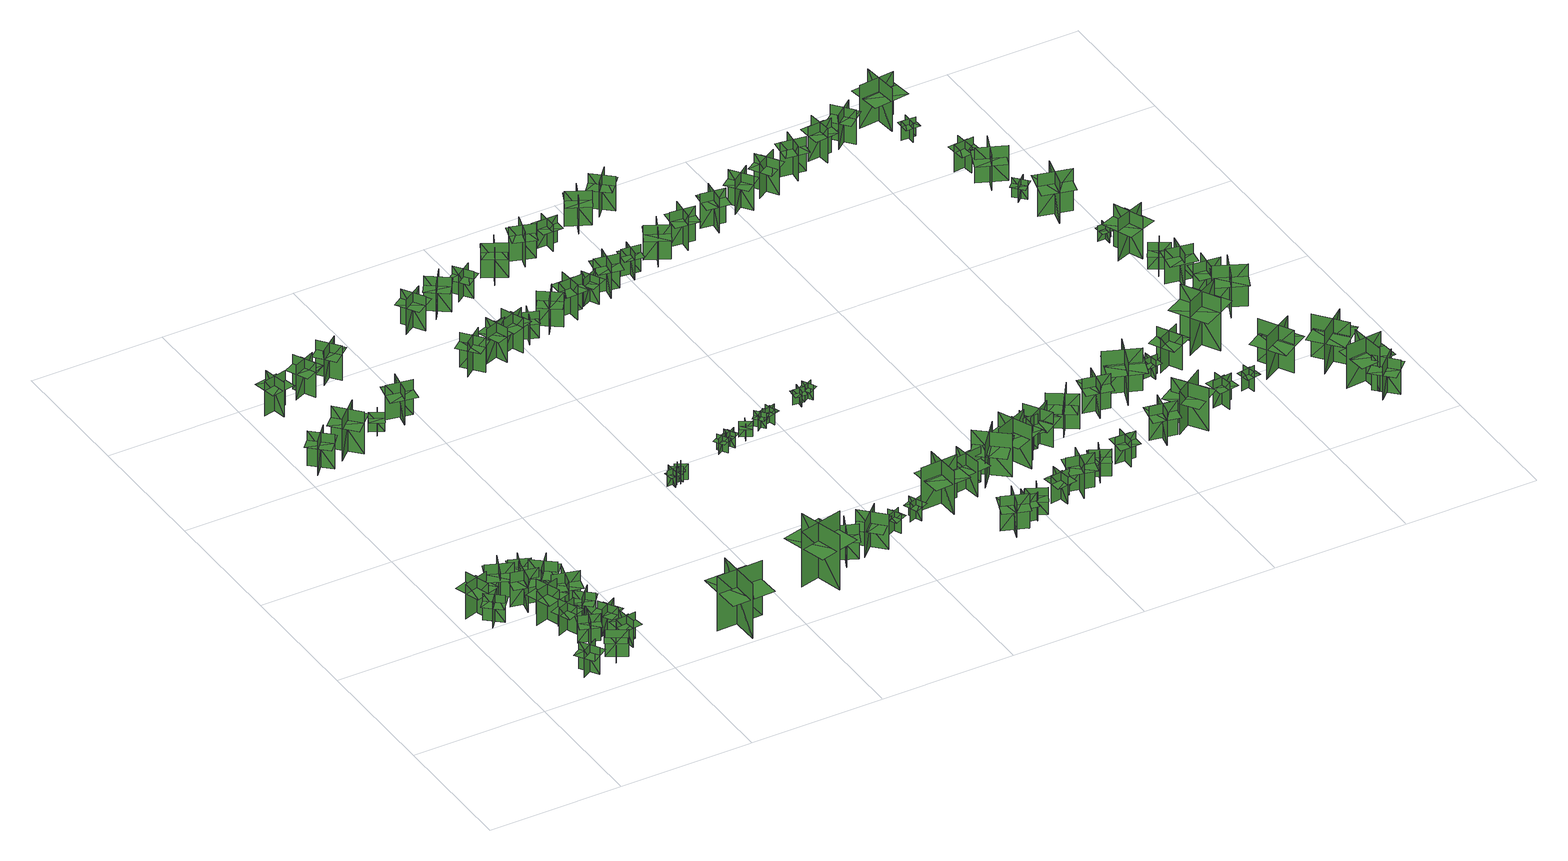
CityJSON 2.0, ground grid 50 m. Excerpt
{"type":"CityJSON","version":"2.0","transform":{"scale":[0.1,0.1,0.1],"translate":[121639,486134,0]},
"CityObjects":{
"tree1":{"type":"SolitaryVegetationObject","geometry":[{"type":"MultiSurface","lod":"1","boundaries":[[[0,1,2]],[[0,2,3]],[[4,5,6]],[[4,6,7]],[[8,9,10]],[[8,10,11]],[[8,11,12]],[[8,12,13]]]}]},
"tree2":{"type":"SolitaryVegetationObject","geometry":[{"type":"MultiSurface","lod":"1","boundaries":[[[14,15,16]],[[14,16,17]],[[18,19,20]],[[18,20,21]],[[22,23,24]],[[22,24,25]],[[22,25,26]],[[22,26,27]]]}]},
"tree3":{"type":"SolitaryVegetationObject","geometry":[{"type":"MultiSurface","lod":"1","boundaries":[[[28,29,30]],[[28,30,31]],[[32,33,34]],[[32,34,35]],[[36,37,38]],[[36,38,39]],[[36,39,40]],[[36,40,41]]]}]},
"tree4":{"type":"SolitaryVegetationObject","geometry":[{"type":"MultiSurface","lod":"1","boundaries":[[[42,43,44]],[[42,44,45]],[[46,47,48]],[[46,48,49]],[[50,51,52]],[[50,52,53]],[[50,53,54]],[[50,54,55]]]}]},
"tree5":{"type":"SolitaryVegetationObject","geometry":[{"type":"MultiSurface","lod":"1","boundaries":[[[56,57,58]],[[56,58,59]],[[60,61,62]],[[60,62,63]],[[64,65,66]],[[64,66,67]],[[64,67,68]],[[64,68,69]]]}]},
"tree6":{"type":"SolitaryVegetationObject","geometry":[{"type":"MultiSurface","lod":"1","boundaries":[[[70,71,72]],[[70,72,73]],[[74,75,76]],[[74,76,77]],[[78,79,80]],[[78,80,81]],[[78,81,82]],[[78,82,83]]]}]},
"tree7":{"type":"SolitaryVegetationObject","geometry":[{"type":"MultiSurface","lod":"1","boundaries":[[[84,85,86]],[[84,86,87]],[[88,89,90]],[[88,90,91]],[[92,93,94]],[[92,94,95]],[[92,95,96]],[[92,96,97]]]}]},
"tree8":{"type":"SolitaryVegetationObject","geometry":[{"type":"MultiSurface","lod":"1","boundaries":[[[98,99,100]],[[98,100,101]],[[102,103,104]],[[102,104,105]],[[106,107,108]],[[106,108,109]],[[106,109,110]],[[106,110,111]]]}]},
"tree9":{"type":"SolitaryVegetationObject","geometry":[{"type":"MultiSurface","lod":"1","boundaries":[[[112,113,114]],[[112,114,115]],[[116,117,118]],[[116,118,119]],[[120,121,122]],[[120,122,123]],[[120,123,124]],[[120,124,125]]]}]},
"tree10":{"type":"SolitaryVegetationObject","geometry":[{"type":"MultiSurface","lod":"1","boundaries":[[[126,127,128]],[[126,128,129]],[[130,131,132]],[[130,132,133]],[[134,135,136]],[[134,136,137]],[[134,137,138]],[[134,138,139]]]}]},
"tree11":{"type":"SolitaryVegetationObject","geometry":[{"type":"MultiSurface","lod":"1","boundaries":[[[140,141,142]],[[140,142,143]],[[144,145,146]],[[144,146,147]],[[148,149,150]],[[148,150,151]],[[148,151,152]],[[148,152,153]]]}]},
"tree12":{"type":"SolitaryVegetationObject","geometry":[{"type":"MultiSurface","lod":"1","boundaries":[[[154,155,156]],[[154,156,157]],[[158,159,160]],[[158,160,161]],[[162,163,164]],[[162,164,165]],[[162,165,166]],[[162,166,167]]]}]},
"tree13":{"type":"SolitaryVegetationObject","geometry":[{"type":"MultiSurface","lod":"1","boundaries":[[[168,169,170]],[[168,170,171]],[[172,173,174]],[[172,174,175]],[[176,177,178]],[[176,178,179]],[[176,179,180]],[[176,180,181]]]}]},
"tree14":{"type":"SolitaryVegetationObject","geometry":[{"type":"MultiSurface","lod":"1","boundaries":[[[182,183,184]],[[182,184,185]],[[186,187,188]],[[186,188,189]],[[190,191,192]],[[190,192,193]],[[190,193,194]],[[190,194,195]]]}]},
"tree15":{"type":"SolitaryVegetationObject","geometry":[{"type":"MultiSurface","lod":"1","boundaries":[[[196,197,198]],[[196,198,199]],[[200,201,202]],[[200,202,203]],[[204,205,206]],[[204,206,207]],[[204,207,208]],[[204,208,209]]]}]},
"tree16":{"type":"SolitaryVegetationObject","geometry":[{"type":"MultiSurface","lod":"1","boundaries":[[[210,211,212]],[[210,212,213]],[[214,215,216]],[[214,216,217]],[[218,219,220]],[[218,220,221]],[[218,221,222]],[[218,222,223]]]}]},
"tree17":{"type":"SolitaryVegetationObject","geometry":[{"type":"MultiSurface","lod":"1","boundaries":[[[224,225,226]],[[224,226,227]],[[228,229,230]],[[228,230,231]],[[232,233,234]],[[232,234,235]],[[232,235,236]],[[232,236,237]]]}]},
"tree18":{"type":"SolitaryVegetationObject","geometry":[{"type":"MultiSurface","lod":"1","boundaries":[[[238,239,240]],[[238,240,241]],[[242,243,244]],[[242,244,245]],[[246,247,248]],[[246,248,249]],[[246,249,250]],[[246,250,251]]]}]},
"tree19":{"type":"SolitaryVegetationObject","geometry":[{"type":"MultiSurface","lod":"1","boundaries":[[[252,253,254]],[[252,254,255]],[[256,257,258]],[[256,258,259]],[[260,261,262]],[[260,262,263]],[[260,263,264]],[[260,264,265]]]}]},
"tree20":{"type":"SolitaryVegetationObject","geometry":[{"type":"MultiSurface","lod":"1","boundaries":[[[266,267,268]],[[266,268,269]],[[270,271,272]],[[270,272,273]],[[274,275,276]],[[274,276,277]],[[274,277,278]],[[274,278,279]]]}]},
"tree21":{"type":"SolitaryVegetationObject","geometry":[{"type":"MultiSurface","lod":"1","boundaries":[[[280,281,282]],[[280,282,283]],[[284,285,286]],[[284,286,287]],[[288,289,290]],[[288,290,291]],[[288,291,292]],[[288,292,293]]]}]},
"tree22":{"type":"SolitaryVegetationObject","geometry":[{"type":"MultiSurface","lod":"1","boundaries":[[[294,295,296]],[[294,296,297]],[[298,299,300]],[[298,300,301]],[[302,303,304]],[[302,304,305]],[[302,305,306]],[[302,306,307]]]}]},
"tree23":{"type":"SolitaryVegetationObject","geometry":[{"type":"MultiSurface","lod":"1","boundaries":[[[308,309,310]],[[308,310,311]],[[312,313,314]],[[312,314,315]],[[316,317,318]],[[316,318,319]],[[316,319,320]],[[316,320,321]]]}]},
"tree24":{"type":"SolitaryVegetationObject","geometry":[{"type":"MultiSurface","lod":"1","boundaries":[[[322,323,324]],[[322,324,325]],[[326,327,328]],[[326,328,329]],[[330,331,332]],[[330,332,333]],[[330,333,334]],[[330,334,335]]]}]},
"tree25":{"type":"SolitaryVegetationObject","geometry":[{"type":"MultiSurface","lod":"1","boundaries":[[[336,337,338]],[[336,338,339]],[[340,341,342]],[[340,342,343]],[[344,345,346]],[[344,346,347]],[[344,347,348]],[[344,348,349]]]}]},
"tree26":{"type":"SolitaryVegetationObject","geometry":[{"type":"MultiSurface","lod":"1","boundaries":[[[350,351,352]],[[350,352,353]],[[354,355,356]],[[354,356,357]],[[358,359,360]],[[358,360,361]],[[358,361,362]],[[358,362,363]]]}]},
"tree27":{"type":"SolitaryVegetationObject","geometry":[{"type":"MultiSurface","lod":"1","boundaries":[[[364,365,366]],[[364,366,367]],[[368,369,370]],[[368,370,371]],[[372,373,374]],[[372,374,375]],[[372,375,376]],[[372,376,377]]]}]},
"tree28":{"type":"SolitaryVegetationObject","geometry":[{"type":"MultiSurface","lod":"1","boundaries":[[[378,379,380]],[[378,380,381]],[[382,383,384]],[[382,384,385]],[[386,387,388]],[[386,388,389]],[[386,389,390]],[[386,390,391]]]}]},
"tree29":{"type":"SolitaryVegetationObject","geometry":[{"type":"MultiSurface","lod":"1","boundaries":[[[392,393,394]],[[392,394,395]],[[396,397,398]],[[396,398,399]],[[400,401,402]],[[400,402,403]],[[400,403,404]],[[400,404,405]]]}]},
"tree30":{"type":"SolitaryVegetationObject","geometry":[{"type":"MultiSurface","lod":"1","boundaries":[[[406,407,408]],[[406,408,409]],[[410,411,412]],[[410,412,413]],[[414,415,416]],[[414,416,417]],[[414,417,418]],[[414,418,419]]]}]},
"tree31":{"type":"SolitaryVegetationObject","geometry":[{"type":"MultiSurface","lod":"1","boundaries":[[[420,421,422]],[[420,422,423]],[[424,425,426]],[[424,426,427]],[[428,429,430]],[[428,430,431]],[[428,431,432]],[[428,432,433]]]}]},
"tree32":{"type":"SolitaryVegetationObject","geometry":[{"type":"MultiSurface","lod":"1","boundaries":[[[434,435,436]],[[434,436,437]],[[438,439,440]],[[438,440,441]],[[442,443,444]],[[442,444,445]],[[442,445,446]],[[442,446,447]]]}]},
"tree33":{"type":"SolitaryVegetationObject","geometry":[{"type":"MultiSurface","lod":"1","boundaries":[[[448,449,450]],[[448,450,451]],[[452,453,454]],[[452,454,455]],[[456,457,458]],[[456,458,459]],[[456,459,460]],[[456,460,461]]]}]},
"tree34":{"type":"SolitaryVegetationObject","geometry":[{"type":"MultiSurface","lod":"1","boundaries":[[[462,463,464]],[[462,464,465]],[[466,467,468]],[[466,468,469]],[[470,471,472]],[[470,472,473]],[[470,473,474]],[[470,474,475]]]}]},
"tree35":{"type":"SolitaryVegetationObject","geometry":[{"type":"MultiSurface","lod":"1","boundaries":[[[476,477,478]],[[476,478,479]],[[480,481,482]],[[480,482,483]],[[484,485,486]],[[484,486,487]],[[484,487,488]],[[484,488,489]]]}]},
"tree36":{"type":"SolitaryVegetationObject","geometry":[{"type":"MultiSurface","lod":"1","boundaries":[[[490,491,492]],[[490,492,493]],[[494,495,496]],[[494,496,497]],[[498,499,500]],[[498,500,501]],[[498,501,502]],[[498,502,503]]]}]},
"tree37":{"type":"SolitaryVegetationObject","geometry":[{"type":"MultiSurface","lod":"1","boundaries":[[[504,505,506]],[[504,506,507]],[[508,509,510]],[[508,510,511]],[[512,513,514]],[[512,514,515]],[[512,515,516]],[[512,516,517]]]}]},
"tree38":{"type":"SolitaryVegetationObject","geometry":[{"type":"MultiSurface","lod":"1","boundaries":[[[518,519,520]],[[518,520,521]],[[522,523,524]],[[522,524,525]],[[526,527,528]],[[526,528,529]],[[526,529,530]],[[526,530,531]]]}]},
"tree39":{"type":"SolitaryVegetationObject","geometry":[{"type":"MultiSurface","lod":"1","boundaries":[[[532,533,534]],[[532,534,535]],[[536,537,538]],[[536,538,539]],[[540,541,542]],[[540,542,543]],[[540,543,544]],[[540,544,545]]]}]},
"tree40":{"type":"SolitaryVegetationObject","geometry":[{"type":"MultiSurface","lod":"1","boundaries":[[[546,547,548]],[[546,548,549]],[[550,551,552]],[[550,552,553]],[[554,555,556]],[[554,556,557]],[[554,557,558]],[[554,558,559]]]}]},
"tree41":{"type":"SolitaryVegetationObject","geometry":[{"type":"MultiSurface","lod":"1","boundaries":[[[560,561,562]],[[560,562,563]],[[564,565,566]],[[564,566,567]],[[568,569,570]],[[568,570,571]],[[568,571,572]],[[568,572,573]]]}]},
"tree42":{"type":"SolitaryVegetationObject","geometry":[{"type":"MultiSurface","lod":"1","boundaries":[[[574,575,576]],[[574,576,577]],[[578,579,580]],[[578,580,581]],[[582,583,584]],[[582,584,585]],[[582,585,586]],[[582,586,587]]]}]},
"tree43":{"type":"SolitaryVegetationObject","geometry":[{"type":"MultiSurface","lod":"1","boundaries":[[[588,589,590]],[[588,590,591]],[[592,593,594]],[[592,594,595]],[[596,597,598]],[[596,598,599]],[[596,599,600]],[[596,600,601]]]}]},
"tree44":{"type":"SolitaryVegetationObject","geometry":[{"type":"MultiSurface","lod":"1","boundaries":[[[602,603,604]],[[602,604,605]],[[606,607,608]],[[606,608,609]],[[610,611,612]],[[610,612,613]],[[610,613,614]],[[610,614,615]]]}]},
"tree45":{"type":"SolitaryVegetationObject","geometry":[{"type":"MultiSurface","lod":"1","boundaries":[[[616,617,618]],[[616,618,619]],[[620,621,622]],[[620,622,623]],[[624,625,626]],[[624,626,627]],[[624,627,628]],[[624,628,629]]]}]},
"tree46":{"type":"SolitaryVegetationObject","geometry":[{"type":"MultiSurface","lod":"1","boundaries":[[[630,631,632]],[[630,632,633]],[[634,635,636]],[[634,636,637]],[[638,639,640]],[[638,640,641]],[[638,641,642]],[[638,642,643]]]}]},
"tree47":{"type":"SolitaryVegetationObject","geometry":[{"type":"MultiSurface","lod":"1","boundaries":[[[644,645,646]],[[644,646,647]],[[648,649,650]],[[648,650,651]],[[652,653,654]],[[652,654,655]],[[652,655,656]],[[652,656,657]]]}]},
"tree48":{"type":"SolitaryVegetationObject","geometry":[{"type":"MultiSurface","lod":"1","boundaries":[[[658,659,660]],[[658,660,661]],[[662,663,664]],[[662,664,665]],[[666,667,668]],[[666,668,669]],[[666,669,670]],[[666,670,671]]]}]},
"tree49":{"type":"SolitaryVegetationObject","geometry":[{"type":"MultiSurface","lod":"1","boundaries":[[[672,673,674]],[[672,674,675]],[[676,677,678]],[[676,678,679]],[[680,681,682]],[[680,682,683]],[[680,683,684]],[[680,684,685]]]}]},
"tree50":{"type":"SolitaryVegetationObject","geometry":[{"type":"MultiSurface","lod":"1","boundaries":[[[686,687,688]],[[686,688,689]],[[690,691,692]],[[690,692,693]],[[694,695,696]],[[694,696,697]],[[694,697,698]],[[694,698,699]]]}]},
"tree51":{"type":"SolitaryVegetationObject","geometry":[{"type":"MultiSurface","lod":"1","boundaries":[[[700,701,702]],[[700,702,703]],[[704,705,706]],[[704,706,707]],[[708,709,710]],[[708,710,711]],[[708,711,712]],[[708,712,713]]]}]},
"tree52":{"type":"SolitaryVegetationObject","geometry":[{"type":"MultiSurface","lod":"1","boundaries":[[[714,715,716]],[[714,716,717]],[[718,719,720]],[[718,720,721]],[[722,723,724]],[[722,724,725]],[[722,725,726]],[[722,726,727]]]}]},
"tree53":{"type":"SolitaryVegetationObject","geometry":[{"type":"MultiSurface","lod":"1","boundaries":[[[728,729,730]],[[728,730,731]],[[732,733,734]],[[732,734,735]],[[736,737,738]],[[736,738,739]],[[736,739,740]],[[736,740,741]]]}]},
"tree54":{"type":"SolitaryVegetationObject","geometry":[{"type":"MultiSurface","lod":"1","boundaries":[[[742,743,744]],[[742,744,745]],[[746,747,748]],[[746,748,749]],[[750,751,752]],[[750,752,753]],[[750,753,754]],[[750,754,755]]]}]},
"tree55":{"type":"SolitaryVegetationObject","geometry":[{"type":"MultiSurface","lod":"1","boundaries":[[[756,757,758]],[[756,758,759]],[[760,761,762]],[[760,762,763]],[[764,765,766]],[[764,766,767]],[[764,767,768]],[[764,768,769]]]}]},
"tree56":{"type":"SolitaryVegetationObject","geometry":[{"type":"MultiSurface","lod":"1","boundaries":[[[770,771,772]],[[770,772,773]],[[774,775,776]],[[774,776,777]],[[778,779,780]],[[778,780,781]],[[778,781,782]],[[778,782,783]]]}]},
"tree57":{"type":"SolitaryVegetationObject","geometry":[{"type":"MultiSurface","lod":"1","boundaries":[[[784,785,786]],[[784,786,787]],[[788,789,790]],[[788,790,791]],[[792,793,794]],[[792,794,795]],[[792,795,796]],[[792,796,797]]]}]},
"tree58":{"type":"SolitaryVegetationObject","geometry":[{"type":"MultiSurface","lod":"1","boundaries":[[[798,799,800]],[[798,800,801]],[[802,803,804]],[[802,804,805]],[[806,807,808]],[[806,808,809]],[[806,809,810]],[[806,810,811]]]}]},
"tree59":{"type":"SolitaryVegetationObject","geometry":[{"type":"MultiSurface","lod":"1","boundaries":[[[812,813,814]],[[812,814,815]],[[816,817,818]],[[816,818,819]],[[820,821,822]],[[820,822,823]],[[820,823,824]],[[820,824,825]]]}]},
"tree60":{"type":"SolitaryVegetationObject","geometry":[{"type":"MultiSurface","lod":"1","boundaries":[[[826,827,828]],[[826,828,829]],[[830,831,832]],[[830,832,833]],[[834,835,836]],[[834,836,837]],[[834,837,838]],[[834,838,839]]]}]},
"tree61":{"type":"SolitaryVegetationObject","geometry":[{"type":"MultiSurface","lod":"1","boundaries":[[[840,841,842]],[[840,842,843]],[[844,845,846]],[[844,846,847]],[[848,849,850]],[[848,850,851]],[[848,851,852]],[[848,852,853]]]}]},
"tree62":{"type":"SolitaryVegetationObject","geometry":[{"type":"MultiSurface","lod":"1","boundaries":[[[854,855,856]],[[854,856,857]],[[858,859,860]],[[858,860,861]],[[862,863,864]],[[862,864,865]],[[862,865,866]],[[862,866,867]]]}]},
"tree63":{"type":"SolitaryVegetationObject","geometry":[{"type":"MultiSurface","lod":"1","boundaries":[[[868,869,870]],[[868,870,871]],[[872,873,874]],[[872,874,875]],[[876,877,878]],[[876,878,879]],[[876,879,880]],[[876,880,881]]]}]},
"tree64":{"type":"SolitaryVegetationObject","geometry":[{"type":"MultiSurface","lod":"1","boundaries":[[[882,883,884]],[[882,884,885]],[[886,887,888]],[[886,888,889]],[[890,891,892]],[[890,892,893]],[[890,893,894]],[[890,894,895]]]}]},
"tree65":{"type":"SolitaryVegetationObject","geometry":[{"type":"MultiSurface","lod":"1","boundaries":[[[896,897,898]],[[896,898,899]],[[900,901,902]],[[900,902,903]],[[904,905,906]],[[904,906,907]],[[904,907,908]],[[904,908,909]]]}]},
"tree66":{"type":"SolitaryVegetationObject","geometry":[{"type":"MultiSurface","lod":"1","boundaries":[[[910,911,912]],[[910,912,913]],[[914,915,916]],[[914,916,917]],[[918,919,920]],[[918,920,921]],[[918,921,922]],[[918,922,923]]]}]},
"tree67":{"type":"SolitaryVegetationObject","geometry":[{"type":"MultiSurface","lod":"1","boundaries":[[[924,925,926]],[[924,926,927]],[[928,929,930]],[[928,930,931]],[[932,933,934]],[[932,934,935]],[[932,935,936]],[[932,936,937]]]}]},
"tree68":{"type":"SolitaryVegetationObject","geometry":[{"type":"MultiSurface","lod":"1","boundaries":[[[938,939,940]],[[938,940,941]],[[942,943,944]],[[942,944,945]],[[946,947,948]],[[946,948,949]],[[946,949,950]],[[946,950,951]]]}]},
"tree69":{"type":"SolitaryVegetationObject","geometry":[{"type":"MultiSurface","lod":"1","boundaries":[[[952,953,954]],[[952,954,955]],[[956,957,958]],[[956,958,959]],[[960,961,962]],[[960,962,963]],[[960,963,964]],[[960,964,965]]]}]},
"tree70":{"type":"SolitaryVegetationObject","geometry":[{"type":"MultiSurface","lod":"1","boundaries":[[[966,967,968]],[[966,968,969]],[[970,971,972]],[[970,972,973]],[[974,975,976]],[[974,976,977]],[[974,977,978]],[[974,978,979]]]}]},
"tree71":{"type":"SolitaryVegetationObject","geometry":[{"type":"MultiSurface","lod":"1","boundaries":[[[980,981,982]],[[980,982,983]],[[984,985,986]],[[984,986,987]],[[988,989,990]],[[988,990,991]],[[988,991,992]],[[988,992,993]]]}]},
"tree72":{"type":"SolitaryVegetationObject","geometry":[{"type":"MultiSurface","lod":"1","boundaries":[[[994,995,996]],[[994,996,997]],[[998,999,1000]],[[998,1000,1001]],[[1002,1003,1004]],[[1002,1004,1005]],[[1002,1005,1006]],[[1002,1006,1007]]]}]},
"tree73":{"type":"SolitaryVegetationObject","geometry":[{"type":"MultiSurface","lod":"1","boundaries":[[[1008,1009,1010]],[[1008,1010,1011]],[[1012,1013,1014]],[[1012,1014,1015]],[[1016,1017,1018]],[[1016,1018,1019]],[[1016,1019,1020]],[[1016,1020,1021]]]}]},
"tree74":{"type":"SolitaryVegetationObject","geometry":[{"type":"MultiSurface","lod":"1","boundaries":[[[1022,1023,1024]],[[1022,1024,1025]],[[1026,1027,1028]],[[1026,1028,1029]],[[1030,1031,1032]],[[1030,1032,1033]],[[1030,1033,1034]],[[1030,1034,1035]]]}]},
"tree75":{"type":"SolitaryVegetationObject","geometry":[{"type":"MultiSurface","lod":"1","boundaries":[[[1036,1037,1038]],[[1036,1038,1039]],[[1040,1041,1042]],[[1040,1042,1043]],[[1044,1045,1046]],[[1044,1046,1047]],[[1044,1047,1048]],[[1044,1048,1049]]]}]},
"tree76":{"type":"SolitaryVegetationObject","geometry":[{"type":"MultiSurface","lod":"1","boundaries":[[[1050,1051,1052]],[[1050,1052,1053]],[[1054,1055,1056]],[[1054,1056,1057]],[[1058,1059,1060]],[[1058,1060,1061]],[[1058,1061,1062]],[[1058,1062,1063]]]}]},
"tree77":{"type":"SolitaryVegetationObject","geometry":[{"type":"MultiSurface","lod":"1","boundaries":[[[1064,1065,1066]],[[1064,1066,1067]],[[1068,1069,1070]],[[1068,1070,1071]],[[1072,1073,1074]],[[1072,1074,1075]],[[1072,1075,1076]],[[1072,1076,1077]]]}]},
"tree78":{"type":"SolitaryVegetationObject","geometry":[{"type":"MultiSurface","lod":"1","boundaries":[[[1078,1079,1080]],[[1078,1080,1081]],[[1082,1083,1084]],[[1082,1084,1085]],[[1086,1087,1088]],[[1086,1088,1089]],[[1086,1089,1090]],[[1086,1090,1091]]]}]},
"tree79":{"type":"SolitaryVegetationObject","geometry":[{"type":"MultiSurface","lod":"1","boundaries":[[[1092,1093,1094]],[[1092,1094,1095]],[[1096,1097,1098]],[[1096,1098,1099]],[[1100,1101,1102]],[[1100,1102,1103]],[[1100,1103,1104]],[[1100,1104,1105]]]}]},
"tree80":{"type":"SolitaryVegetationObject","geometry":[{"type":"MultiSurface","lod":"1","boundaries":[[[1106,1107,1108]],[[1106,1108,1109]],[[1110,1111,1112]],[[1110,1112,1113]],[[1114,1115,1116]],[[1114,1116,1117]],[[1114,1117,1118]],[[1114,1118,1119]]]}]},
"tree81":{"type":"SolitaryVegetationObject","geometry":[{"type":"MultiSurface","lod":"1","boundaries":[[[1120,1121,1122]],[[1120,1122,1123]],[[1124,1125,1126]],[[1124,1126,1127]],[[1128,1129,1130]],[[1128,1130,1131]],[[1128,1131,1132]],[[1128,1132,1133]]]}]},
"tree82":{"type":"SolitaryVegetationObject","geometry":[{"type":"MultiSurface","lod":"1","boundaries":[[[1134,1135,1136]],[[1134,1136,1137]],[[1138,1139,1140]],[[1138,1140,1141]],[[1142,1143,1144]],[[1142,1144,1145]],[[1142,1145,1146]],[[1142,1146,1147]]]}]},
"tree83":{"type":"SolitaryVegetationObject","geometry":[{"type":"MultiSurface","lod":"1","boundaries":[[[1148,1149,1150]],[[1148,1150,1151]],[[1152,1153,1154]],[[1152,1154,1155]],[[1156,1157,1158]],[[1156,1158,1159]],[[1156,1159,1160]],[[1156,1160,1161]]]}]},
"tree84":{"type":"SolitaryVegetationObject","geometry":[{"type":"MultiSurface","lod":"1","boundaries":[[[1162,1163,1164]],[[1162,1164,1165]],[[1166,1167,1168]],[[1166,1168,1169]],[[1170,1171,1172]],[[1170,1172,1173]],[[1170,1173,1174]],[[1170,1174,1175]]]}]},
"tree85":{"type":"SolitaryVegetationObject","geometry":[{"type":"MultiSurface","lod":"1","boundaries":[[[1176,1177,1178]],[[1176,1178,1179]],[[1180,1181,1182]],[[1180,1182,1183]],[[1184,1185,1186]],[[1184,1186,1187]],[[1184,1187,1188]],[[1184,1188,1189]]]}]},
"tree86":{"type":"SolitaryVegetationObject","geometry":[{"type":"MultiSurface","lod":"1","boundaries":[[[1190,1191,1192]],[[1190,1192,1193]],[[1194,1195,1196]],[[1194,1196,1197]],[[1198,1199,1200]],[[1198,1200,1201]],[[1198,1201,1202]],[[1198,1202,1203]]]}]},
"tree87":{"type":"SolitaryVegetationObject","geometry":[{"type":"MultiSurface","lod":"1","boundaries":[[[1204,1205,1206]],[[1204,1206,1207]],[[1208,1209,1210]],[[1208,1210,1211]],[[1212,1213,1214]],[[1212,1214,1215]],[[1212,1215,1216]],[[1212,1216,1217]]]}]},
"tree88":{"type":"SolitaryVegetationObject","geometry":[{"type":"MultiSurface","lod":"1","boundaries":[[[1218,1219,1220]],[[1218,1220,1221]],[[1222,1223,1224]],[[1222,1224,1225]],[[1226,1227,1228]],[[1226,1228,1229]],[[1226,1229,1230]],[[1226,1230,1231]]]}]},
"tree89":{"type":"SolitaryVegetationObject","geometry":[{"type":"MultiSurface","lod":"1","boundaries":[[[1232,1233,1234]],[[1232,1234,1235]],[[1236,1237,1238]],[[1236,1238,1239]],[[1240,1241,1242]],[[1240,1242,1243]],[[1240,1243,1244]],[[1240,1244,1245]]]}]},
"tree90":{"type":"SolitaryVegetationObject","geometry":[{"type":"MultiSurface","lod":"1","boundaries":[[[1246,1247,1248]],[[1246,1248,1249]],[[1250,1251,1252]],[[1250,1252,1253]],[[1254,1255,1256]],[[1254,1256,1257]],[[1254,1257,1258]],[[1254,1258,1259]]]}]},
"tree91":{"type":"SolitaryVegetationObject","geometry":[{"type":"MultiSurface","lod":"1","boundaries":[[[1260,1261,1262]],[[1260,1262,1263]],[[1264,1265,1266]],[[1264,1266,1267]],[[1268,1269,1270]],[[1268,1270,1271]],[[1268,1271,1272]],[[1268,1272,1273]]]}]},
"tree92":{"type":"SolitaryVegetationObject","geometry":[{"type":"MultiSurface","lod":"1","boundaries":[[[1274,1275,1276]],[[1274,1276,1277]],[[1278,1279,1280]],[[1278,1280,1281]],[[1282,1283,1284]],[[1282,1284,1285]],[[1282,1285,1286]],[[1282,1286,1287]]]}]},
"tree93":{"type":"SolitaryVegetationObject","geometry":[{"type":"MultiSurface","lod":"1","boundaries":[[[1288,1289,1290]],[[1288,1290,1291]],[[1292,1293,1294]],[[1292,1294,1295]],[[1296,1297,1298]],[[1296,1298,1299]],[[1296,1299,1300]],[[1296,1300,1301]]]}]},
"tree94":{"type":"SolitaryVegetationObject","geometry":[{"type":"MultiSurface","lod":"1","boundaries":[[[1302,1303,1304]],[[1302,1304,1305]],[[1306,1307,1308]],[[1306,1308,1309]],[[1310,1311,1312]],[[1310,1312,1313]],[[1310,1313,1314]],[[1310,1314,1315]]]}]},
"tree95":{"type":"SolitaryVegetationObject","geometry":[{"type":"MultiSurface","lod":"1","boundaries":[[[1316,1317,1318]],[[1316,1318,1319]],[[1320,1321,1322]],[[1320,1322,1323]],[[1324,1325,1326]],[[1324,1326,1327]],[[1324,1327,1328]],[[1324,1328,1329]]]}]},
"tree96":{"type":"SolitaryVegetationObject","geometry":[{"type":"MultiSurface","lod":"1","boundaries":[[[1330,1331,1332]],[[1330,1332,1333]],[[1334,1335,1336]],[[1334,1336,1337]],[[1338,1339,1340]],[[1338,1340,1341]],[[1338,1341,1342]],[[1338,1342,1343]]]}]},
"tree97":{"type":"SolitaryVegetationObject","geometry":[{"type":"MultiSurface","lod":"1","boundaries":[[[1344,1345,1346]],[[1344,1346,1347]],[[1348,1349,1350]],[[1348,1350,1351]],[[1352,1353,1354]],[[1352,1354,1355]],[[1352,1355,1356]],[[1352,1356,1357]]]}]},
"tree98":{"type":"SolitaryVegetationObject","geometry":[{"type":"MultiSurface","lod":"1","boundaries":[[[1358,1359,1360]],[[1358,1360,1361]],[[1362,1363,1364]],[[1362,1364,1365]],[[1366,1367,1368]],[[1366,1368,1369]],[[1366,1369,1370]],[[1366,1370,1371]]]}]},
"tree99":{"type":"SolitaryVegetationObject","geometry":[{"type":"MultiSurface","lod":"1","boundaries":[[[1372,1373,1374]],[[1372,1374,1375]],[[1376,1377,1378]],[[1376,1378,1379]],[[1380,1381,1382]],[[1380,1382,1383]],[[1380,1383,1384]],[[1380,1384,1385]]]}]},
"tree100":{"type":"SolitaryVegetationObject","geometry":[{"type":"MultiSurface","lod":"1","boundaries":[[[1386,1387,1388]],[[1386,1388,1389]],[[1390,1391,1392]],[[1390,1392,1393]],[[1394,1395,1396]],[[1394,1396,1397]],[[1394,1397,1398]],[[1394,1398,1399]]]}]},
"tree101":{"type":"SolitaryVegetationObject","geometry":[{"type":"MultiSurface","lod":"1","boundaries":[[[1400,1401,1402]],[[1400,1402,1403]],[[1404,1405,1406]],[[1404,1406,1407]],[[1408,1409,1410]],[[1408,1410,1411]],[[1408,1411,1412]],[[1408,1412,1413]]]}]},
"tree102":{"type":"SolitaryVegetationObject","geometry":[{"type":"MultiSurface","lod":"1","boundaries":[[[1414,1415,1416]],[[1414,1416,1417]],[[1418,1419,1420]],[[1418,1420,1421]],[[1422,1423,1424]],[[1422,1424,1425]],[[1422,1425,1426]],[[1422,1426,1427]]]}]}
},
"vertices":[
[140,494,19],[82,544,19],[82,544,126],[140,494,126],[137,545,19],[86,486,19],[86,486,126],[137,545,126],[137,545,96],[107,570,96],[57,512,96],[86,486,96],[116,461,96],[166,520,96],
[134,610,16],[39,580,16],[39,580,155],[134,610,155],[75,641,16],[105,546,16],[105,546,155],[75,641,155],[75,641,116],[27,625,116],[58,531,116],[105,546,116],[153,561,116],[122,656,116],
[264,89,10],[222,154,10],[222,154,118],[264,89,118],[275,139,10],[210,98,10],[210,98,118],[275,139,118],[275,139,88],[254,172,88],[189,130,88],[210,98,88],[230,65,88],[296,106,88],
[208,668,20],[169,576,20],[169,576,158],[208,668,158],[147,643,20],[238,604,20],[238,604,158],[147,643,158],[147,643,119],[127,598,119],[219,559,119],[238,604,119],[258,650,119],[166,689,119],
[331,374,15],[259,344,15],[259,344,123],[331,374,123],[283,393,15],[313,322,15],[313,322,123],[283,393,123],[283,393,93],[247,378,93],[277,307,93],[313,322,93],[349,337,93],[319,408,93],
[329,164,13],[396,126,13],[396,126,121],[329,164,121],[342,115,13],[381,182,13],[381,182,121],[342,115,121],[342,115,91],[375,95,91],[414,162,91],[381,182,91],[347,201,91],[308,134,91],
[337,300,13],[310,227,13],[310,227,121],[337,300,121],[290,279,13],[363,252,13],[363,252,121],[290,279,121],[290,279,91],[277,242,91],[349,216,91],[363,252,91],[376,289,91],[303,315,91],
[316,461,15],[222,430,15],[222,430,154],[316,461,154],[257,491,15],[289,397,15],[289,397,154],[257,491,154],[257,491,115],[210,476,115],[241,381,115],[289,397,115],[336,412,115],[305,507,115],
[199,562,18],[296,542,18],[296,542,156],[199,562,156],[235,506,18],[255,604,18],[255,604,156],[235,506,156],[235,506,117],[284,496,117],[304,594,117],[255,604,117],[206,614,117],[186,517,117],
[296,685,20],[268,613,20],[268,613,128],[296,685,128],[249,665,20],[321,636,20],[321,636,128],[249,665,128],[249,665,98],[235,629,98],[307,600,98],[321,636,98],[335,673,98],[263,701,98],
[436,166,11],[427,243,11],[427,243,119],[436,166,119],[468,206,11],[391,197,11],[391,197,119],[468,206,119],[468,206,89],[464,244,89],[387,236,89],[391,197,89],[396,159,89],[473,168,89],
[364,534,20],[286,596,20],[286,596,158],[364,534,158],[357,600,20],[294,522,20],[294,522,158],[357,600,158],[357,600,119],[318,631,119],[256,553,119],[294,522,119],[333,491,119],[396,568,119],
[355,360,15],[408,417,15],[408,417,122],[355,360,122],[407,361,15],[350,414,15],[350,414,122],[407,361,122],[407,361,92],[433,390,92],[376,443,92],[350,414,92],[324,386,92],[381,333,92],
[366,515,19],[339,419,19],[339,419,157],[366,515,157],[308,483,19],[404,456,19],[404,456,157],[308,483,157],[308,483,118],[295,435,118],[391,408,118],[404,456,118],[417,504,118],[321,531,118],
[391,319,14],[430,252,14],[430,252,122],[391,319,122],[378,269,14],[445,308,14],[445,308,122],[378,269,122],[378,269,92],[398,236,92],[464,275,92],[445,308,92],[425,342,92],[358,303,92],
[35,1543,15],[97,1611,15],[97,1611,154],[35,1543,154],[102,1547,15],[34,1609,15],[34,1609,154],[102,1547,154],[102,1547,118],[132,1580,118],[63,1642,118],[34,1609,118],[4,1576,118],[72,1514,118],
[148,1576,13],[231,1652,13],[231,1652,183],[148,1576,183],[231,1573,13],[154,1656,13],[154,1656,183],[231,1573,183],[231,1573,139],[270,1610,139],[194,1693,139],[154,1656,139],[114,1619,139],[191,1536,139],
[111,1892,13],[93,1983,13],[93,1983,152],[111,1892,152],[148,1949,13],[58,1930,13],[58,1930,152],[148,1949,152],[148,1949,115],[139,1992,115],[49,1974,115],[58,1930,115],[67,1887,115],[157,1905,115],
[317,1635,18],[344,1683,18],[344,1683,95],[317,1635,95],[352,1645,18],[304,1671,18],[304,1671,95],[352,1645,95],[352,1645,73],[366,1669,73],[317,1696,73],[304,1671,73],[291,1647,73],[339,1620,73],
[218,2020,11],[258,1938,11],[258,1938,150],[218,2020,150],[196,1957,11],[279,1997,11],[279,1997,150],[196,1957,150],[196,1957,114],[216,1917,114],[299,1958,114],[279,1997,114],[259,2037,114],[177,1996,114],
[797,2,19],[794,178,19],[794,178,238],[797,2,238],[894,103,19],[718,99,19],[718,99,238],[894,103,238],[809,13,167],[891,16,167],[884,192,167],[803,189,167],[722,186,167],[728,10,167],
[429,1647,17],[448,1745,17],[448,1745,156],[429,1647,156],[484,1685,17],[386,1703,17],[386,1703,156],[484,1685,156],[484,1685,117],[493,1734,117],[396,1752,117],[386,1703,117],[377,1654,117],[475,1636,117],
[325,2051,12],[383,1979,12],[383,1979,151],[325,2051,151],[318,1984,12],[390,2041,12],[390,2041,151],[318,1984,151],[318,1984,115],[346,1949,115],[418,2007,115],[390,2041,115],[362,2076,115],[290,2019,115],
[1190,106,14],[1146,277,14],[1146,277,234],[1190,106,234],[1261,227,14],[1091,183,14],[1091,183,234],[1261,227,234],[1199,120,163],[1278,141,163],[1231,311,163],[1152,289,163],[1074,268,163],[1121,98,163],
[992,895,24],[1038,897,24],[1038,897,86],[992,895,86],[1014,875,24],[1014,875,86],[1012,922,86],[1012,922,24],[1014,875,67],[1034,876,67],[1032,913,67],[1012,912,67],[993,911,67],[995,874,67],
[1023,885,24],[1048,924,24],[1048,924,86],[1023,885,86],[1052,891,24],[1052,891,86],[1013,916,86],[1013,916,24],[1052,891,67],[1062,908,67],[1031,928,67],[1021,911,67],[1010,895,67],[1041,875,67],
[1062,926,24],[1038,886,24],[1038,886,86],[1062,926,86],[1033,919,24],[1033,919,86],[1073,895,86],[1073,895,24],[1033,919,67],[1023,902,67],[1055,883,67],[1065,900,67],[1075,916,67],[1043,936,67],
[820,1836,18],[747,1779,18],[747,1779,157],[820,1836,157],[753,1843,18],[810,1771,18],[810,1771,157],[753,1843,157],[753,1843,121],[718,1816,121],[775,1744,121],[810,1771,121],[844,1798,121],[788,1871,121],
[1274,203,15],[1315,293,15],[1315,293,154],[1274,203,154],[1336,226,15],[1245,267,15],[1245,267,154],[1336,226,154],[1336,226,115],[1357,271,115],[1266,312,115],[1245,267,115],[1225,222,115],[1315,180,115],
[694,2093,18],[772,2142,18],[772,2142,157],[694,2093,157],[760,2078,18],[711,2156,18],[711,2156,157],[760,2078,157],[760,2078,121],[797,2101,121],[748,2180,121],[711,2156,121],[673,2132,121],[722,2054,121],
[843,1819,13],[930,1850,13],[930,1850,153],[843,1819,153],[904,1791,13],[873,1877,13],[873,1877,153],[904,1791,153],[904,1791,116],[946,1806,116],[915,1893,116],[873,1877,116],[831,1862,116],[863,1776,116],
[1362,234,7],[1443,313,7],[1443,313,148],[1362,234,148],[1452,232,7],[1373,314,7],[1373,314,148],[1452,232,148],[1372,233,103],[1410,196,103],[1489,276,103],[1452,313,103],[1415,350,103],[1335,270,103],
[827,2124,13],[880,2199,13],[880,2199,152],[827,2124,152],[893,2136,13],[818,2189,13],[818,2189,152],[893,2136,152],[893,2136,116],[919,2172,116],[844,2225,116],[818,2189,116],[792,2153,116],[868,2100,116],
[944,1897,14],[977,1811,14],[977,1811,153],[944,1897,153],[917,1836,14],[1003,1868,14],[1003,1868,153],[917,1836,153],[917,1836,117],[933,1794,117],[1019,1827,117],[1003,1868,117],[987,1910,117],[901,1877,117],
[1242,998,23],[1264,960,23],[1264,960,84],[1242,998,84],[1234,970,23],[1273,992,23],[1273,992,84],[1234,970,84],[1234,970,67],[1245,951,67],[1284,973,67],[1273,992,67],[1262,1011,67],[1223,989,67],
[1271,983,23],[1310,1004,23],[1310,1004,84],[1271,983,84],[1299,974,23],[1278,1013,23],[1278,1013,84],[1299,974,84],[1299,974,67],[1319,985,67],[1298,1024,67],[1278,1013,67],[1259,1003,67],[1280,964,67],
[1068,1861,12],[1001,1887,12],[1001,1887,120],[1068,1861,120],[1046,1909,12],[1021,1842,12],[1021,1842,120],[1046,1909,120],[1046,1909,92],[1014,1921,92],[989,1854,92],[1021,1842,92],[1053,1830,92],[1078,1897,92],
[1543,325,11],[1494,301,11],[1494,301,88],[1543,325,88],[1509,337,11],[1533,288,11],[1533,288,88],[1509,337,88],[1509,337,67],[1484,325,67],[1508,275,67],[1533,288,67],[1558,300,67],[1533,349,67],
[997,2170,11],[952,2233,11],[952,2233,119],[997,2170,119],[1006,2221,11],[943,2176,11],[943,2176,119],[1006,2221,119],[1006,2221,89],[983,2252,89],[920,2208,89],[943,2176,89],[965,2144,89],[1028,2189,89],
[1370,1033,22],[1350,993,22],[1350,993,84],[1370,1033,84],[1342,1024,22],[1382,1004,22],[1382,1004,84],[1342,1024,84],[1342,1024,66],[1332,1004,66],[1372,984,66],[1382,1004,66],[1391,1024,66],[1352,1043,66],
[1096,1930,11],[1171,1877,11],[1171,1877,150],[1096,1930,150],[1108,1864,11],[1161,1940,11],[1161,1940,150],[1108,1864,150],[1108,1864,114],[1145,1839,114],[1197,1914,114],[1161,1940,114],[1124,1965,114],[1072,1889,114],
[1628,317,10],[1607,368,10],[1607,368,87],[1628,317,87],[1643,351,10],[1592,330,10],[1592,330,87],[1643,351,87],[1643,351,65],[1632,377,65],[1581,356,65],[1592,330,65],[1602,305,65],[1653,326,65],
[1445,1021,22],[1416,1054,22],[1416,1054,84],[1445,1021,84],[1448,1050,22],[1414,1021,22],[1414,1021,84],[1448,1050,84],[1448,1050,66],[1433,1067,66],[1400,1038,66],[1414,1021,66],[1428,1005,66],[1462,1033,66],
[1467,1067,22],[1478,1024,22],[1478,1024,83],[1467,1067,83],[1452,1041,22],[1494,1053,22],[1494,1053,83],[1452,1041,83],[1452,1041,66],[1458,1020,66],[1500,1031,66],[1494,1053,66],[1489,1074,66],[1446,1063,66],
[1160,2220,8],[1079,2263,8],[1079,2263,147],[1160,2220,147],[1140,2284,8],[1097,2203,8],[1097,2203,147],[1140,2284,147],[1140,2284,111],[1101,2305,111],[1058,2223,111],[1097,2203,111],[1136,2182,111],[1179,2263,111],
[1277,1937,10],[1184,1933,10],[1184,1933,150],[1277,1937,150],[1227,1982,10],[1231,1890,10],[1231,1890,150],[1227,1982,150],[1227,1982,113],[1183,1981,113],[1186,1888,113],[1231,1890,113],[1275,1892,113],[1271,1984,113],
[1659,373,7],[1798,380,7],[1798,380,179],[1659,373,179],[1741,299,7],[1734,438,7],[1734,438,179],[1741,299,179],[1668,364,124],[1673,300,124],[1811,309,124],[1806,373,124],[1802,437,124],[1664,428,124],
[1820,132,13],[1913,98,13],[1913,98,152],[1820,132,152],[1847,72,13],[1881,165,13],[1881,165,152],[1847,72,152],[1847,72,113],[1894,55,113],[1928,148,113],[1881,165,113],[1834,183,113],[1800,89,113],
[1287,1944,12],[1350,1978,12],[1350,1978,120],[1287,1944,120],[1337,1929,12],[1304,1992,12],[1304,1992,120],[1337,1929,120],[1337,1929,92],[1368,1945,92],[1334,2008,92],[1304,1992,92],[1273,1976,92],[1307,1913,92],
[1294,2268,10],[1206,2296,10],[1206,2296,149],[1294,2268,149],[1262,2328,10],[1235,2240,10],[1235,2240,149],[1262,2328,149],[1262,2328,112],[1220,2341,112],[1193,2253,112],[1235,2240,112],[1277,2226,112],[1305,2314,112],
[1609,1070,21],[1614,1115,21],[1614,1115,83],[1609,1070,83],[1632,1089,21],[1588,1094,21],[1588,1094,83],[1632,1089,83],[1632,1089,65],[1634,1111,65],[1590,1116,65],[1588,1094,65],[1586,1072,65],[1630,1067,65],
[1881,142,11],[1958,130,11],[1958,130,119],[1881,142,119],[1911,100,11],[1924,177,11],[1924,177,119],[1911,100,119],[1911,100,89],[1949,94,89],[1962,170,89],[1924,177,89],[1885,183,89],[1873,106,89],
[1857,345,8],[1842,457,8],[1842,457,149],[1857,345,149],[1911,416,8],[1799,401,8],[1799,401,149],[1911,416,149],[1864,353,104],[1916,360,104],[1899,472,104],[1847,464,104],[1795,457,104],[1812,345,104],
[1661,1085,21],[1639,1123,21],[1639,1123,83],[1661,1085,83],[1669,1113,21],[1631,1091,21],[1631,1091,83],[1669,1113,83],[1669,1113,65],[1658,1133,65],[1620,1111,65],[1631,1091,65],[1642,1072,65],[1680,1094,65],
[1389,1940,10],[1405,2031,10],[1405,2031,149],[1389,1940,149],[1444,1979,10],[1353,1995,10],[1353,1995,149],[1444,1979,149],[1444,1979,112],[1452,2023,112],[1361,2039,112],[1353,1995,112],[1346,1951,112],[1436,1935,112],
[1956,121,12],[1991,190,12],[1991,190,120],[1956,121,120],[2005,137,12],[1936,172,12],[1936,172,120],[2005,137,120],[2005,137,89],[2023,171,89],[1954,206,89],[1936,172,89],[1919,137,89],[1988,102,89],
[1360,2349,9],[1361,2272,9],[1361,2272,117],[1360,2349,117],[1324,2313,9],[1401,2313,9],[1401,2313,117],[1324,2313,117],[1324,2313,87],[1324,2274,87],[1401,2275,87],[1401,2313,87],[1401,2352,87],[1323,2351,87],
[1907,381,6],[1996,486,6],[1996,486,178],[1907,381,178],[2016,390,6],[1911,479,6],[1911,479,178],[2016,390,178],[1920,381,123],[1969,341,123],[2057,448,123],[2007,488,123],[1958,529,123],[1870,421,123],
[1506,1986,16],[1515,2057,16],[1515,2057,124],[1506,1986,124],[1547,2019,16],[1476,2027,16],[1476,2027,124],[1547,2019,124],[1547,2019,95],[1551,2053,95],[1480,2061,95],[1476,2027,95],[1472,1993,95],[1543,1984,95],
[2088,151,16],[2078,228,16],[2078,228,124],[2088,151,124],[2119,192,16],[2043,182,16],[2043,182,124],[2119,192,124],[2119,192,93],[2114,231,93],[2038,220,93],[2043,182,93],[2048,144,93],[2125,154,93],
[1992,438,7],[2120,492,7],[2120,492,179],[1992,438,179],[2094,397,7],[2040,524,7],[2040,524,179],[2094,397,179],[2004,432,123],[2030,374,123],[2156,430,123],[2130,488,123],[2105,547,123],[1978,491,123],
[1484,2316,10],[1524,2399,10],[1524,2399,149],[1484,2316,149],[1548,2338,10],[1465,2379,10],[1465,2379,149],[1548,2338,149],[1548,2338,113],[1567,2378,113],[1484,2419,113],[1465,2379,113],[1445,2339,113],[1528,2299,113],
[2177,254,11],[2155,157,11],[2155,157,149],[2177,254,149],[2121,219,11],[2218,197,11],[2218,197,149],[2121,219,149],[2121,219,110],[2109,171,110],[2206,148,110],[2218,197,110],[2229,245,110],[2132,268,110],
[1655,2100,11],[1614,2017,11],[1614,2017,150],[1655,2100,150],[1591,2078,11],[1674,2037,11],[1674,2037,150],[1591,2078,150],[1591,2078,114],[1571,2039,114],[1654,1997,114],[1674,2037,114],[1693,2077,114],[1611,2118,114],
[2170,486,9],[2071,491,9],[2071,491,148],[2170,486,148],[2127,535,9],[2121,436,9],[2121,436,148],[2127,535,148],[2127,535,109],[2077,538,109],[2071,439,109],[2121,436,109],[2171,433,109],[2176,533,109],
[2228,254,13],[2298,221,13],[2298,221,121],[2228,254,121],[2245,205,13],[2278,275,13],[2278,275,121],[2245,205,121],[2245,205,91],[2280,189,91],[2313,259,91],[2278,275,91],[2243,292,91],[2210,221,91],
[2157,562,8],[2217,467,8],[2217,467,149],[2157,562,149],[2137,475,8],[2233,535,8],[2233,535,149],[2137,475,149],[2154,552,104],[2110,523,104],[2172,429,104],[2216,458,104],[2260,487,104],[2197,581,104],
[1654,2364,14],[1584,2424,14],[1584,2424,153],[1654,2364,153],[1649,2431,14],[1588,2361,14],[1588,2361,153],[1649,2431,153],[1649,2431,116],[1615,2460,116],[1555,2390,116],[1588,2361,116],[1622,2332,116],[1682,2401,116],
[1759,2144,9],[1749,2052,9],[1749,2052,148],[1759,2144,148],[1707,2101,9],[1798,2091,9],[1798,2091,148],[1707,2101,148],[1707,2101,111],[1702,2057,111],[1794,2047,111],[1798,2091,111],[1803,2135,111],[1712,2146,111],
[2340,592,9],[2276,498,9],[2276,498,150],[2340,592,150],[2251,575,9],[2345,512,9],[2345,512,150],[2251,575,150],[2329,591,105],[2285,619,105],[2224,524,105],[2268,496,105],[2311,467,105],[2373,562,105],
[2379,308,14],[2377,231,14],[2377,231,121],[2379,308,121],[2341,273,14],[2419,271,14],[2419,271,121],[2341,273,121],[2341,273,91],[2340,234,91],[2418,233,91],[2419,271,91],[2419,310,91],[2342,312,91],
[1847,2143,8],[1938,2132,8],[1938,2132,147],[1847,2143,147],[1889,2090,8],[1900,2182,8],[1900,2182,147],[1889,2090,147],[1889,2090,111],[1933,2085,111],[1944,2176,111],[1900,2182,111],[1856,2187,111],[1845,2096,111],
[2400,589,6],[2498,570,6],[2498,570,145],[2400,589,145],[2437,534,6],[2456,631,6],[2456,631,145],[2437,534,145],[2437,534,106],[2486,524,106],[2505,622,106],[2456,631,106],[2407,641,106],[2388,543,106],
[2506,332,15],[2604,314,15],[2604,314,153],[2506,332,153],[2543,277,15],[2562,375,15],[2562,375,153],[2543,277,153],[2543,277,115],[2592,268,115],[2611,366,115],[2562,375,115],[2513,384,115],[2494,286,115],
[1985,2150,12],[2059,2205,12],[2059,2205,151],[1985,2150,151],[2051,2140,12],[1996,2214,12],[1996,2214,151],[2051,2140,151],[2051,2140,115],[2087,2167,115],[2032,2241,115],[1996,2214,115],[1961,2188,115],[2016,2114,115],
[2509,652,7],[2638,602,7],[2638,602,179],[2509,652,179],[2553,552,7],[2603,680,7],[2603,680,179],[2553,552,179],[2513,640,123],[2491,580,123],[2621,532,123],[2643,592,123],[2665,652,123],[2536,700,123],
[2708,289,8],[2633,405,8],[2633,405,180],[2708,289,180],[2731,397,8],[2615,321,8],[2615,321,180],[2731,397,180],[2712,302,125],[2765,337,125],[2688,452,125],[2635,416,125],[2582,381,125],[2659,266,125],
[2166,2172,13],[2117,2250,13],[2117,2250,152],[2166,2172,152],[2181,2237,13],[2102,2189,13],[2102,2189,152],[2181,2237,152],[2181,2237,116],[2158,2275,116],[2079,2227,116],[2102,2189,116],[2125,2151,116],[2204,2199,116],
[2706,633,8],[2699,688,8],[2699,688,85],[2706,633,85],[2729,662,8],[2674,656,8],[2674,656,85],[2729,662,85],[2729,662,63],[2726,689,63],[2671,683,63],[2674,656,63],[2677,628,63],[2732,634,63],
[2814,430,15],[2825,353,15],[2825,353,122],[2814,430,122],[2783,389,15],[2859,399,15],[2859,399,122],[2783,389,122],[2783,389,92],[2788,351,92],[2865,361,92],[2859,399,92],[2854,438,92],[2777,427,92],
[2312,2246,15],[2221,2258,15],[2221,2258,154],[2312,2246,154],[2271,2299,15],[2259,2208,15],[2259,2208,154],[2271,2299,154],[2271,2299,118],[2227,2304,118],[2215,2213,118],[2259,2208,118],[2303,2202,118],[2315,2294,118],
[2825,703,10],[2738,656,10],[2738,656,148],[2825,703,148],[2762,722,10],[2809,635,10],[2809,635,148],[2762,722,148],[2762,722,110],[2718,699,110],[2765,611,110],[2809,635,110],[2853,658,110],[2805,746,110],
[2969,437,14],[2915,427,14],[2915,427,91],[2969,437,91],[2939,458,14],[2949,404,14],[2949,404,91],[2939,458,91],[2939,458,69],[2912,453,69],[2922,399,69],[2949,404,69],[2976,409,69],[2967,463,69],
[2386,2338,17],[2395,2246,17],[2395,2246,156],[2386,2338,156],[2344,2285,17],[2436,2294,17],[2436,2294,156],[2344,2285,156],[2344,2285,120],[2348,2241,120],[2440,2250,120],[2436,2294,120],[2431,2338,120],[2340,2330,120],
[2871,690,13],[3007,765,13],[3007,765,228],[2871,690,228],[2970,661,13],[2895,797,13],[2895,797,228],[2970,661,228],[2970,661,168],[3038,699,168],[2963,834,168],[2895,797,168],[2827,759,168],[2902,624,168],
[2470,2359,20],[2528,2287,20],[2528,2287,159],[2470,2359,159],[2463,2292,20],[2535,2350,20],[2535,2350,159],[2463,2292,159],[2463,2292,123],[2491,2258,123],[2563,2315,123],[2535,2350,123],[2507,2384,123],[2435,2326,123],
[3041,538,22],[3110,418,22],[3110,418,194],[3041,538,194],[3013,432,22],[3133,501,22],[3133,501,194],[3013,432,194],[3037,525,138],[2982,492,138],[3054,374,138],[3108,407,138],[3163,440,138],[3092,558,138],
[2584,2361,21],[2721,2375,21],[2721,2375,193],[2584,2361,193],[2669,2292,21],[2655,2429,21],[2655,2429,193],[2669,2292,193],[2593,2353,138],[2601,2289,138],[2738,2305,138],[2731,2369,138],[2723,2432,138],[2586,2416,138],
[2726,2236,16],[2671,2238,16],[2671,2238,93],[2726,2236,93],[2701,2263,16],[2699,2208,16],[2699,2208,93],[2701,2263,93],[2701,2263,72],[2673,2264,72],[2672,2208,72],[2699,2208,72],[2727,2207,72],[2728,2262,72],
[3208,476,19],[3295,369,19],[3295,369,191],[3208,476,191],[3197,367,19],[3304,454,19],[3304,454,191],[3197,367,191],[3206,463,136],[3157,422,136],[3246,316,136],[3295,358,136],[3344,399,136],[3254,505,136],
[2810,2006,13],[2733,1996,13],[2733,1996,121],[2810,2006,121],[2770,2038,13],[2779,1961,13],[2779,1961,121],[2770,2038,121],[2770,2038,91],[2731,2033,91],[2740,1956,91],[2779,1961,91],[2817,1965,91],[2808,2042,91],
[2830,1745,7],[2870,1782,7],[2870,1782,84],[2830,1745,84],[2866,1743,7],[2829,1784,7],[2829,1784,84],[2866,1743,84],[2866,1743,63],[2887,1762,63],[2849,1803,63],[2829,1784,63],[2809,1765,63],[2846,1724,63],
[3221,264,13],[3358,278,13],[3358,278,186],[3221,264,186],[3306,195,13],[3292,332,13],[3292,332,186],[3306,195,186],[3231,255,130],[3238,191,130],[3376,209,130],[3368,272,130],[3360,335,130],[3223,318,130],
[3051,1033,13],[3067,1131,13],[3067,1131,152],[3051,1033,152],[3105,1071,13],[3007,1088,13],[3007,1088,152],[3105,1071,152],[3105,1071,113],[3113,1121,113],[3015,1137,113],[3007,1088,113],[2998,1039,113],[3097,1022,113],
[3293,151,10],[3365,219,10],[3365,219,149],[3293,151,149],[3359,149,10],[3291,221,10],[3291,221,149],[3359,149,149],[3359,149,110],[3395,183,110],[3327,256,110],[3291,221,110],[3254,187,110],[3322,115,110],
[3143,913,18],[3093,802,18],[3093,802,187],[3143,913,187],[3067,884,18],[3178,834,18],[3178,834,187],[3067,884,187],[3067,884,139],[3042,829,139],[3153,779,139],[3178,834,139],[3203,890,139],[3092,940,139],
[2867,1869,8],[2762,1913,8],[2762,1913,149],[2867,1869,149],[2833,1952,8],[2789,1848,8],[2789,1848,149],[2833,1952,149],[2863,1879,104],[2883,1927,104],[2778,1969,104],[2758,1921,104],[2739,1872,104],[2844,1830,104],
[2839,1632,16],[2957,1603,16],[2957,1603,185],[2839,1632,185],[2881,1562,16],[2910,1680,16],[2910,1680,185],[2881,1562,185],[2881,1562,138],[2940,1548,138],[2969,1666,138],[2910,1680,138],[2851,1695,138],[2821,1577,138],
[3050,1200,15],[3010,1134,15],[3010,1134,123],[3050,1200,123],[2999,1188,15],[3066,1148,15],[3066,1148,123],[2999,1188,123],[2999,1188,92],[2979,1155,92],[3046,1115,92],[3066,1148,92],[3086,1181,92],[3019,1221,92],
[3097,1009,15],[3086,910,15],[3086,910,153],[3097,1009,153],[3045,967,15],[3144,957,15],[3144,957,153],[3045,967,153],[3045,967,115],[3040,918,115],[3139,907,115],[3144,957,115],[3150,1006,115],[3051,1017,115],
[2937,1408,16],[2987,1408,16],[2987,1408,78],[2937,1408,78],[2966,1380,16],[2965,1430,16],[2965,1430,78],[2966,1380,78],[2940,1404,58],[2941,1381,58],[2991,1382,58],[2990,1406,58],[2990,1429,58],[2940,1428,58],
[2943,1283,11],[3056,1328,11],[3056,1328,180],[2943,1283,180],[3017,1251,11],[2972,1364,11],[2972,1364,180],[3017,1251,180],[3017,1251,132],[3074,1273,132],[3028,1386,132],[2972,1364,132],[2915,1341,132],[2961,1228,132]
]}
